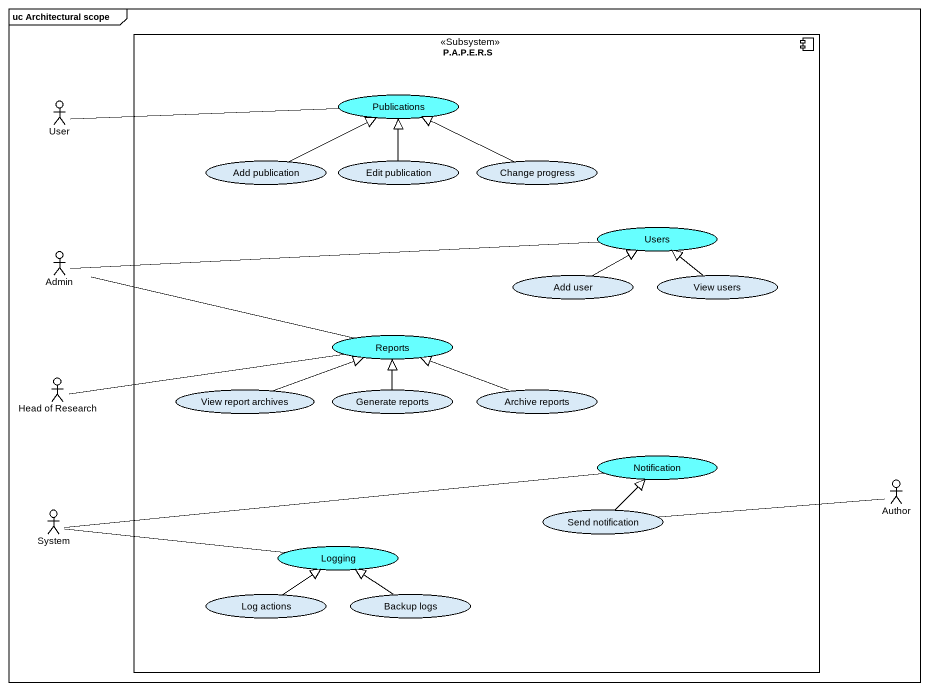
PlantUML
@startuml
mainframe uc Architectural scope
component "P.A.P.E.R.S" as P_A_P_E_R_S <<Subsystem>> {
  usecase Publications #66FFFF
  usecase "Add publication" as Add_publication
  usecase "Edit publication" as Edit_publication
  usecase "Change progress" as Change_progress
  usecase Users #66FFFF
  usecase "Add user" as Add_user
  usecase "View users" as View_users
  usecase Reports #66FFFF
  usecase "View report archives" as View_report_archives
  usecase "Generate reports" as Generate_reports
  usecase "Archive reports" as Archive_reports
  usecase Notification #66FFFF
  usecase "Send notification" as Send_notification
  usecase Logging #66FFFF
  usecase "Log actions" as Log_actions
  usecase "Backup logs" as Backup_logs
}
actor User
actor Admin
actor "Head of Research" as Head_of_Research
actor System
actor Author
User -right- Publications
Add_publication -right-|> Publications
Edit_publication -up-|> Publications
Change_progress -left-|> Publications
Admin -right- Users
Admin -right- Reports
Add_user -right-|> Users
View_users -up-|> Users
Head_of_Research -right- Reports
View_report_archives -right-|> Reports
Generate_reports -up-|> Reports
Archive_reports -left-|> Reports
System -right- Notification
System -right- Logging
Send_notification -up-|> Notification
Send_notification -right- Author
Log_actions -up-|> Logging
Backup_logs -up-|> Logging
@enduml
